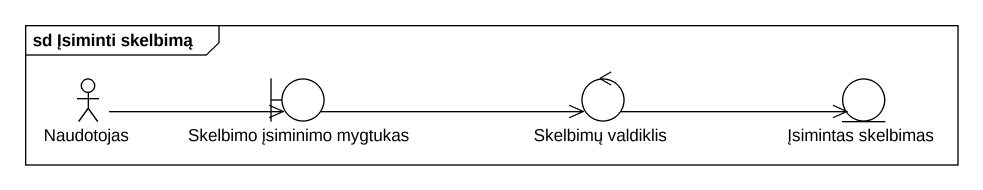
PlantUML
@startuml
mainframe sd Įsiminti skelbimą
actor Naudotojas
boundary "Skelbimo įsiminimo mygtukas" as Skelbimo_įsiminimo_mygtukas
control "Skelbimų valdiklis" as Skelbimų_valdiklis
entity "Įsimintas skelbimas" as Įsimintas_skelbimas
Naudotojas -right-> Skelbimo_įsiminimo_mygtukas
Skelbimo_įsiminimo_mygtukas -right-> Skelbimų_valdiklis
Skelbimų_valdiklis -right-> Įsimintas_skelbimas
@enduml
